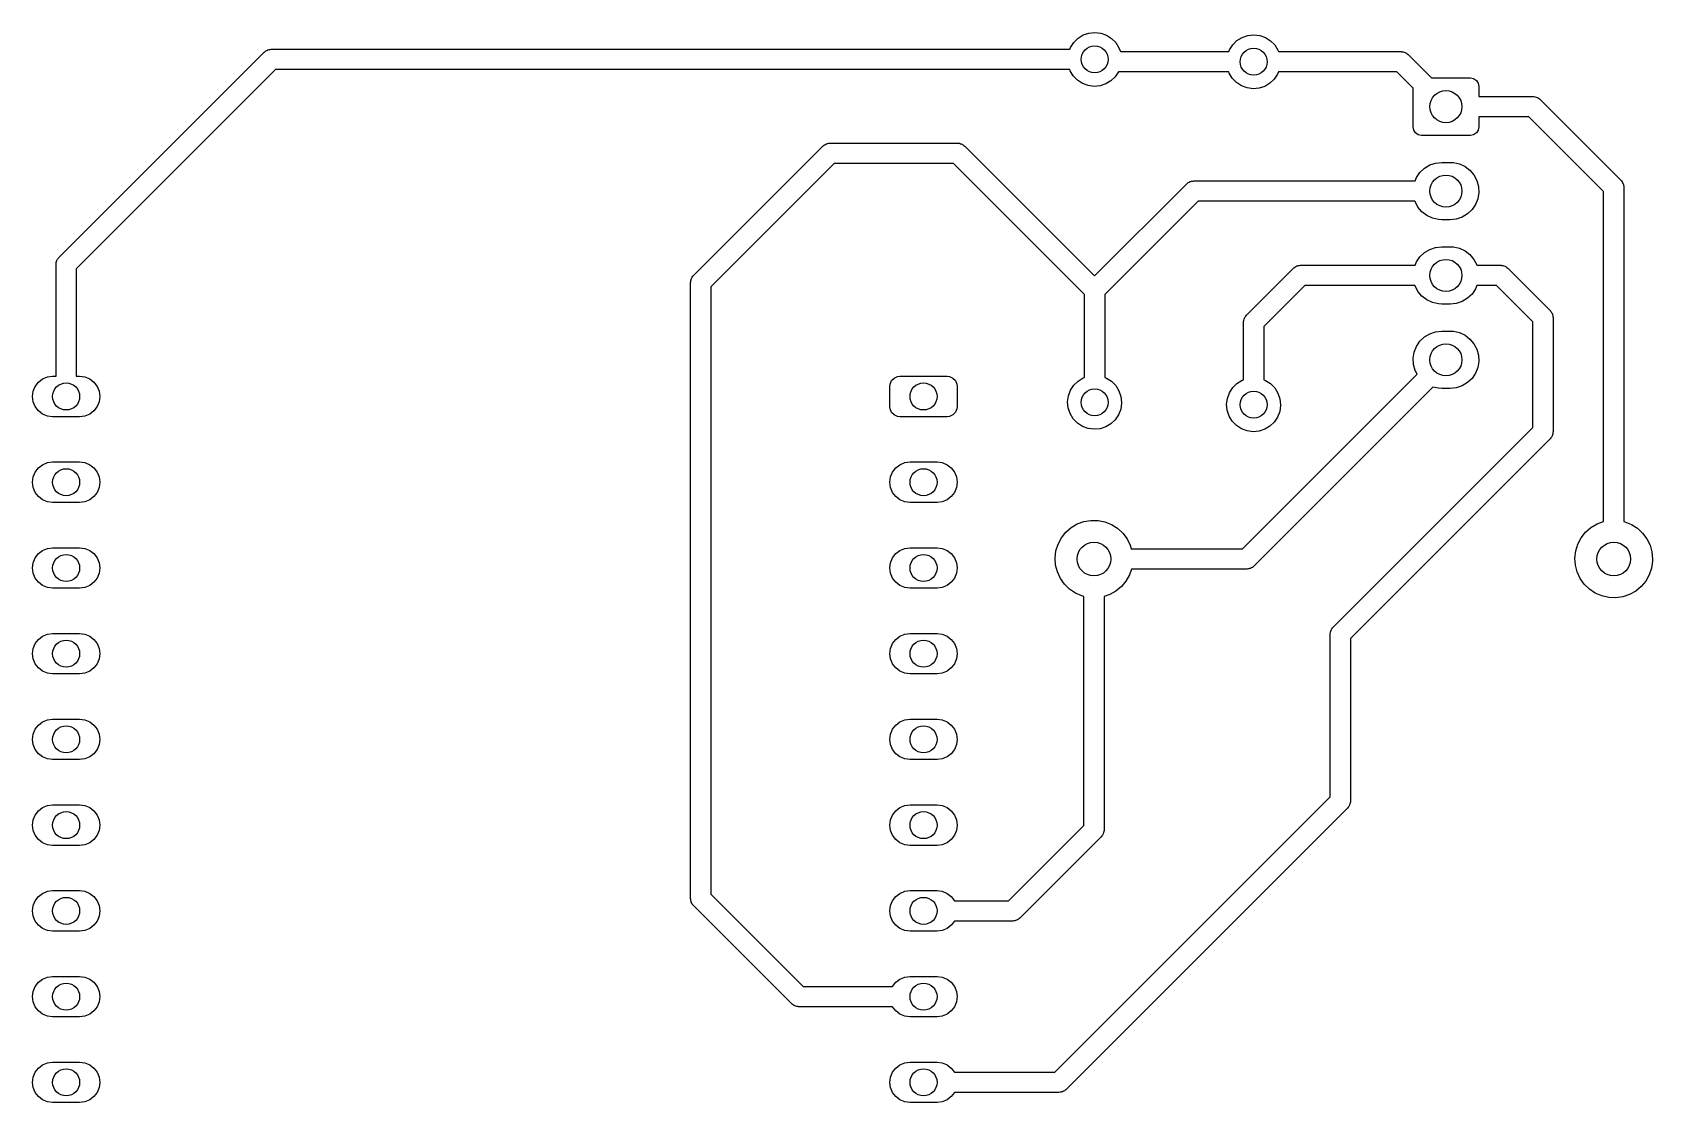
# Model space of a CAD drawing. Extents: x 35.1 to 83.2, y -85.7 to -27.9.
# Drawn here: x 35.15 to 83.15, y -59.58 to -27.87 of the extents above; entities that cross this region are included whole.
import ezdxf

# ---------------------------------------------------------------- set-up
doc = ezdxf.new("R2010")
doc.units = 0
doc.layers.add('BLACK', color=7, linetype='CONTINUOUS')

msp = doc.modelspace()

# ---------------------------------------------------------------- linework, layer by layer
at = {"layer": 'BLACK', "linetype": 'CONTINUOUS'}
for p, q in [((65.8832, -28.37), (65.9034, -28.3143)), ((65.9034, -28.3143), (66, -28.1644)), ((66, -28.1644), (66.1275, -28.0396)), ((66.1275, -28.0396), (66.2794, -27.9461)), ((66.2794, -27.9461), (66.4482, -27.8887)), ((66.4482, -27.8887), (66.6256, -27.87)), ((66.6256, -27.87), (66.8027, -27.8911)), ((66.8027, -27.8911), (66.9707, -27.951)), ((66.9707, -27.951), (67.1213, -28.0465)), ((67.1213, -28.0465), (67.247, -28.1731)), ((67.247, -28.1731), (67.3415, -28.3243)), ((70.6134, -28.3843), (70.71, -28.2344)), ((70.71, -28.2344), (70.8375, -28.1096)), ((70.8375, -28.1096), (70.9894, -28.0161)), ((70.9894, -28.0161), (71.1582, -27.9587)), ((71.1582, -27.9587), (71.3356, -27.94)), ((71.3356, -27.94), (71.5127, -27.9611)), ((71.5127, -27.9611), (71.6807, -28.021)), ((71.6807, -28.021), (71.8313, -28.1165)), ((71.8313, -28.1165), (71.957, -28.2431)), ((71.957, -28.2431), (72.0515, -28.3943)), ((35.9379, -34.536), (42.016, -28.4579)), ((42.016, -28.4579), (42.0238, -28.4515)), ((42.0238, -28.4515), (42.0266, -28.4478)), ((42.0266, -28.4478), (42.0334, -28.4436)), ((42.0334, -28.4436), (42.0612, -28.4207)), ((42.0612, -28.4207), (42.0918, -28.4076)), ((42.0918, -28.4076), (42.1201, -28.3901)), ((42.1201, -28.3901), (42.1419, -28.3861)), ((42.1419, -28.3861), (42.1622, -28.3773)), ((42.1622, -28.3773), (42.1954, -28.3761)), ((42.1954, -28.3761), (42.2281, -28.37)), ((42.2281, -28.37), (65.8832, -28.37)), ((67.3415, -28.3243), (67.3817, -28.44)), ((67.3817, -28.44), (70.5932, -28.44)), ((70.5932, -28.44), (70.6134, -28.3843)), ((72.0515, -28.3943), (72.0674, -28.44)), ((72.0674, -28.44), (75.6975, -28.44)), ((75.6975, -28.44), (75.7076, -28.441)), ((75.7076, -28.441), (75.7122, -28.4404)), ((75.7122, -28.4404), (75.7199, -28.4422)), ((75.7199, -28.4422), (75.7558, -28.4457)), ((75.7558, -28.4457), (75.7867, -28.458)), ((75.7867, -28.458), (75.819, -28.4657)), ((75.819, -28.4657), (75.8373, -28.4782)), ((75.8373, -28.4782), (75.8578, -28.4864)), ((75.8578, -28.4864), (75.8822, -28.509)), ((75.8822, -28.509), (75.9096, -28.5279)), ((75.9096, -28.5279), (76.6018, -29.22)), ((42.3524, -28.97), (36.45, -34.8724)), ((65.8819, -28.97), (42.3524, -28.97)), ((65.8938, -29.0056), (65.8819, -28.97)), ((65.9862, -29.1581), (65.8938, -29.0056)), ((66.1101, -29.2864), (65.9862, -29.1581)), ((67.2328, -29.1842), (67.1037, -29.3072)), ((67.3287, -29.04), (67.2328, -29.1842)), ((70.5919, -29.04), (67.3287, -29.04)), ((70.6038, -29.0756), (70.5919, -29.04)), ((70.6962, -29.2281), (70.6038, -29.0756)), ((70.8201, -29.3564), (70.6962, -29.2281)), ((71.9428, -29.2542), (71.8137, -29.3772)), ((72.0415, -29.1057), (71.9428, -29.2542)), ((72.0665, -29.04), (72.0415, -29.1057)), ((75.5732, -29.04), (72.0665, -29.04)), ((76.0525, -29.5193), (75.5732, -29.04)), ((76.6018, -29.22), (77.7525, -29.22)), ((77.7525, -29.22), (77.8482, -29.239)), ((77.8482, -29.239), (77.9293, -29.2932)), ((66.2593, -29.3841), (66.1101, -29.2864)), ((66.4265, -29.4462), (66.2593, -29.3841)), ((66.6032, -29.4698), (66.4265, -29.4462)), ((66.7809, -29.4537), (66.6032, -29.4698)), ((66.9505, -29.3985), (66.7809, -29.4537)), ((67.1037, -29.3072), (66.9505, -29.3985)), ((70.9693, -29.4541), (70.8201, -29.3564)), ((71.1365, -29.5162), (70.9693, -29.4541)), ((71.3132, -29.5398), (71.1365, -29.5162)), ((71.4909, -29.5237), (71.3132, -29.5398)), ((71.6605, -29.4685), (71.4909, -29.5237)), ((71.8137, -29.3772), (71.6605, -29.4685)), ((76.0525, -30.67), (76.0525, -29.5193)), ((77.9293, -29.2932), (77.9835, -29.3743)), ((77.9835, -29.3743), (78.0025, -29.47)), ((78.0025, -29.47), (78.0025, -29.77)), ((78.0025, -29.77), (79.61, -29.77)), ((79.61, -29.77), (79.6201, -29.771)), ((79.6201, -29.771), (79.6247, -29.7704)), ((79.6247, -29.7704), (79.6324, -29.7722)), ((79.6324, -29.7722), (79.6683, -29.7757)), ((79.6683, -29.7757), (79.6992, -29.788)), ((79.6992, -29.788), (79.7315, -29.7957)), ((79.7315, -29.7957), (79.7498, -29.8082)), ((79.7498, -29.8082), (79.7703, -29.8164)), ((79.7703, -29.8164), (79.7947, -29.839)), ((79.7947, -29.839), (79.8221, -29.8579)), ((79.8221, -29.8579), (82.2121, -32.2479)), ((76.0715, -30.7657), (76.0525, -30.67)), ((78.0025, -30.67), (77.9835, -30.7657)), ((79.4857, -30.37), (78.0025, -30.37)), ((78.0025, -30.37), (78.0025, -30.67)), ((81.7, -32.5843), (79.4857, -30.37)), ((58.6131, -31.2007), (58.6437, -31.1876)), ((58.6437, -31.1876), (58.672, -31.1701)), ((58.672, -31.1701), (58.6937, -31.1661)), ((58.6937, -31.1661), (58.714, -31.1573)), ((58.714, -31.1573), (58.7473, -31.1561)), ((58.7473, -31.1561), (58.78, -31.15)), ((58.78, -31.15), (62.56, -31.15)), ((62.56, -31.15), (62.5701, -31.151)), ((62.5701, -31.151), (62.5747, -31.1504)), ((62.5747, -31.1504), (62.5824, -31.1522)), ((62.5824, -31.1522), (62.6183, -31.1557)), ((62.6183, -31.1557), (62.6492, -31.168)), ((62.6492, -31.168), (62.6815, -31.1757)), ((62.6815, -31.1757), (62.6998, -31.1882)), ((62.6998, -31.1882), (62.7203, -31.1964)), ((62.7203, -31.1964), (62.7447, -31.219)), ((76.1257, -30.8468), (76.0715, -30.7657)), ((76.2068, -30.901), (76.1257, -30.8468)), ((76.3025, -30.92), (76.2068, -30.901)), ((77.7525, -30.92), (76.3025, -30.92)), ((77.8482, -30.901), (77.7525, -30.92)), ((77.9293, -30.8468), (77.8482, -30.901)), ((77.9835, -30.7657), (77.9293, -30.8468)), ((54.7379, -35.0679), (58.5679, -31.2379)), ((58.5679, -31.2379), (58.5757, -31.2315)), ((58.5757, -31.2315), (58.5785, -31.2278)), ((58.5785, -31.2278), (58.5853, -31.2236)), ((58.5853, -31.2236), (58.6131, -31.2007)), ((62.7447, -31.219), (62.7721, -31.2379)), ((62.7721, -31.2379), (66.62, -35.0857)), ((58.9043, -31.75), (55.25, -35.4043)), ((62.4357, -31.75), (58.9043, -31.75)), ((66.32, -35.6343), (62.4357, -31.75)), ((76.152, -32.1709), (76.2552, -32.0191)), ((76.2552, -32.0191), (76.3886, -31.8929)), ((76.3886, -31.8929), (76.546, -31.7984)), ((76.546, -31.7984), (76.72, -31.7398)), ((76.72, -31.7398), (76.9025, -31.72)), ((76.9025, -31.72), (77.1525, -31.72)), ((77.1525, -31.72), (77.2472, -31.7253)), ((77.2472, -31.7253), (77.4264, -31.7653)), ((77.4264, -31.7653), (77.5928, -31.8429)), ((77.5928, -31.8429), (77.7387, -31.9545)), ((77.7387, -31.9545), (77.8572, -32.0947)), ((77.8572, -32.0947), (77.9428, -32.2571)), ((66.62, -35.0857), (69.3479, -32.3579)), ((69.3479, -32.3579), (69.3557, -32.3515)), ((69.3557, -32.3515), (69.3585, -32.3478)), ((69.3585, -32.3478), (69.3653, -32.3436)), ((69.3653, -32.3436), (69.3931, -32.3207)), ((69.3931, -32.3207), (69.4237, -32.3076)), ((69.4237, -32.3076), (69.452, -32.2901)), ((69.452, -32.2901), (69.4737, -32.2861)), ((69.4737, -32.2861), (69.494, -32.2773)), ((69.494, -32.2773), (69.5273, -32.2761)), ((69.5273, -32.2761), (69.56, -32.27)), ((69.56, -32.27), (76.1124, -32.27)), ((76.1124, -32.27), (76.152, -32.1709)), ((77.9428, -32.2571), (77.9916, -32.4341)), ((78.0012, -32.6174), (77.9712, -32.7986)), ((77.9916, -32.4341), (78.0012, -32.6174)), ((81.7, -42.3626), (81.7, -32.5843)), ((82.2121, -32.2479), (82.2185, -32.2557)), ((82.2185, -32.2557), (82.2222, -32.2585)), ((82.2222, -32.2585), (82.2264, -32.2653)), ((82.2264, -32.2653), (82.2493, -32.2931)), ((82.2493, -32.2931), (82.2624, -32.3237)), ((82.2624, -32.3237), (82.2799, -32.352)), ((82.2799, -32.352), (82.2839, -32.3737)), ((82.2839, -32.3737), (82.2927, -32.394)), ((82.2927, -32.394), (82.2939, -32.4273)), ((82.2939, -32.4273), (82.3, -32.46)), ((82.3, -32.46), (82.3, -42.3646)), ((69.6843, -32.87), (66.92, -35.6343)), ((76.1086, -32.87), (69.6843, -32.87)), ((76.1122, -32.8829), (76.1086, -32.87)), ((76.1978, -33.0453), (76.1122, -32.8829)), ((76.3163, -33.1855), (76.1978, -33.0453)), ((77.903, -32.9691), (77.7998, -33.1209)), ((77.9712, -32.7986), (77.903, -32.9691)), ((76.4622, -33.2971), (76.3163, -33.1855)), ((76.6286, -33.3747), (76.4622, -33.2971)), ((76.8078, -33.4147), (76.6286, -33.3747)), ((76.9025, -33.42), (76.8078, -33.4147)), ((77.1525, -33.42), (76.9025, -33.42)), ((77.335, -33.4002), (77.1525, -33.42)), ((77.509, -33.3416), (77.335, -33.4002)), ((77.6664, -33.2471), (77.509, -33.3416)), ((77.7998, -33.1209), (77.6664, -33.2471)), ((35.919, -34.5634), (35.9379, -34.536)), ((76.152, -34.6709), (76.2552, -34.5191)), ((76.2552, -34.5191), (76.3886, -34.3929)), ((76.3886, -34.3929), (76.546, -34.2984)), ((76.546, -34.2984), (76.72, -34.2398)), ((76.72, -34.2398), (76.9025, -34.22)), ((76.9025, -34.22), (77.1525, -34.22)), ((77.1525, -34.22), (77.2472, -34.2253)), ((77.2472, -34.2253), (77.4264, -34.2653)), ((77.4264, -34.2653), (77.5928, -34.3429)), ((77.5928, -34.3429), (77.7387, -34.4545)), ((77.7387, -34.4545), (77.8572, -34.5947)), ((35.85, -34.7481), (35.851, -34.7381)), ((35.85, -38.0566), (35.85, -34.7481)), ((35.8504, -34.7335), (35.8522, -34.7257)), ((35.851, -34.7381), (35.8504, -34.7335)), ((35.8522, -34.7257), (35.8557, -34.6898)), ((35.8557, -34.6898), (35.868, -34.6589)), ((35.868, -34.6589), (35.8757, -34.6266)), ((35.8757, -34.6266), (35.8882, -34.6084)), ((35.8882, -34.6084), (35.8964, -34.5878)), ((35.8964, -34.5878), (35.919, -34.5634)), ((36.45, -34.8724), (36.45, -38.0566)), ((71.1179, -36.2479), (72.5079, -34.8579)), ((72.5079, -34.8579), (72.5157, -34.8515)), ((72.5157, -34.8515), (72.5185, -34.8478)), ((72.5185, -34.8478), (72.5253, -34.8436)), ((72.5253, -34.8436), (72.5531, -34.8207)), ((72.5531, -34.8207), (72.5837, -34.8076)), ((72.5837, -34.8076), (72.612, -34.7901)), ((72.612, -34.7901), (72.6337, -34.7861)), ((72.6337, -34.7861), (72.654, -34.7773)), ((72.654, -34.7773), (72.6873, -34.7761)), ((72.6873, -34.7761), (72.72, -34.77)), ((72.72, -34.77), (76.1124, -34.77)), ((76.1124, -34.77), (76.152, -34.6709)), ((77.8572, -34.5947), (77.9428, -34.7571)), ((77.9428, -34.7571), (77.9464, -34.77)), ((77.9464, -34.77), (78.65, -34.77)), ((78.65, -34.77), (78.6601, -34.771)), ((78.6601, -34.771), (78.6647, -34.7704)), ((78.6647, -34.7704), (78.6724, -34.7722)), ((78.6724, -34.7722), (78.7083, -34.7757)), ((78.7083, -34.7757), (78.7392, -34.788)), ((78.7392, -34.788), (78.7715, -34.7957)), ((78.7715, -34.7957), (78.7898, -34.8082)), ((78.7898, -34.8082), (78.8103, -34.8164)), ((78.8103, -34.8164), (78.8347, -34.839)), ((78.8347, -34.839), (78.8621, -34.8579)), ((78.8621, -34.8579), (80.1121, -36.1079)), ((54.65, -35.28), (54.651, -35.2699)), ((54.65, -53.53), (54.65, -35.28)), ((54.6504, -35.2653), (54.6522, -35.2576)), ((54.651, -35.2699), (54.6504, -35.2653)), ((54.6522, -35.2576), (54.6557, -35.2217)), ((54.6557, -35.2217), (54.668, -35.1908)), ((54.668, -35.1908), (54.6757, -35.1585)), ((54.6757, -35.1585), (54.6882, -35.1402)), ((54.6882, -35.1402), (54.6964, -35.1197)), ((54.6964, -35.1197), (54.719, -35.0953)), ((54.719, -35.0953), (54.7379, -35.0679)), ((55.25, -35.4043), (55.25, -53.4057)), ((72.8443, -35.37), (71.63, -36.5843)), ((76.1086, -35.37), (72.8443, -35.37)), ((76.1122, -35.3829), (76.1086, -35.37)), ((76.1978, -35.5453), (76.1122, -35.3829)), ((77.903, -35.4691), (77.7998, -35.6209)), ((77.9426, -35.37), (77.903, -35.4691)), ((78.5257, -35.37), (77.9426, -35.37)), ((79.6, -36.4443), (78.5257, -35.37)), ((66.32, -38.0923), (66.32, -35.6343)), ((66.92, -35.6343), (66.92, -38.0929)), ((76.3163, -35.6855), (76.1978, -35.5453)), ((76.4622, -35.7971), (76.3163, -35.6855)), ((76.6286, -35.8747), (76.4622, -35.7971)), ((76.8078, -35.9147), (76.6286, -35.8747)), ((76.9025, -35.92), (76.8078, -35.9147)), ((77.1525, -35.92), (76.9025, -35.92)), ((77.335, -35.9002), (77.1525, -35.92)), ((77.509, -35.8416), (77.335, -35.9002)), ((77.6664, -35.7471), (77.509, -35.8416)), ((77.7998, -35.6209), (77.6664, -35.7471)), ((71.03, -36.46), (71.031, -36.4499)), ((71.03, -38.1623), (71.03, -36.46)), ((71.0304, -36.4453), (71.0322, -36.4376)), ((71.031, -36.4499), (71.0304, -36.4453)), ((71.0322, -36.4376), (71.0357, -36.4017)), ((71.0357, -36.4017), (71.048, -36.3708)), ((71.048, -36.3708), (71.0557, -36.3385)), ((71.0557, -36.3385), (71.0682, -36.3202)), ((71.0682, -36.3202), (71.0764, -36.2997)), ((71.0764, -36.2997), (71.099, -36.2753)), ((71.099, -36.2753), (71.1179, -36.2479)), ((79.6, -39.5757), (79.6, -36.4443)), ((80.1121, -36.1079), (80.1185, -36.1157)), ((80.1185, -36.1157), (80.1222, -36.1185)), ((80.1222, -36.1185), (80.1264, -36.1253)), ((80.1264, -36.1253), (80.1493, -36.1531)), ((80.1493, -36.1531), (80.1624, -36.1837)), ((80.1624, -36.1837), (80.1799, -36.212)), ((80.1799, -36.212), (80.1839, -36.2337)), ((80.1839, -36.2337), (80.1927, -36.254)), ((80.1927, -36.254), (80.1939, -36.2873)), ((80.1939, -36.2873), (80.2, -36.32)), ((80.2, -36.32), (80.2, -39.7)), ((71.63, -36.5843), (71.63, -38.1629)), ((76.2552, -37.0191), (76.3886, -36.8929)), ((76.3886, -36.8929), (76.546, -36.7984)), ((76.546, -36.7984), (76.72, -36.7398)), ((76.72, -36.7398), (76.9025, -36.72)), ((76.9025, -36.72), (77.1525, -36.72)), ((77.1525, -36.72), (77.2472, -36.7253)), ((77.2472, -36.7253), (77.4264, -36.7653)), ((77.4264, -36.7653), (77.5928, -36.8429)), ((77.5928, -36.8429), (77.7387, -36.9545)), ((77.7387, -36.9545), (77.8572, -37.0947)), ((76.0538, -37.5226), (76.0838, -37.3414)), ((76.0838, -37.3414), (76.152, -37.1709)), ((76.152, -37.1709), (76.2552, -37.0191)), ((77.8572, -37.0947), (77.9428, -37.2571)), ((77.9428, -37.2571), (77.9916, -37.4341)), ((77.9916, -37.4341), (78.0012, -37.6174)), ((76.0634, -37.7059), (76.0538, -37.5226)), ((76.1122, -37.8829), (76.0634, -37.7059)), ((76.1737, -37.9995), (76.1122, -37.8829)), ((77.9712, -37.7986), (77.903, -37.9691)), ((78.0012, -37.6174), (77.9712, -37.7986)), ((35.1704, -38.5013), (35.2304, -38.3566)), ((35.2304, -38.3566), (35.3257, -38.2323)), ((35.3257, -38.2323), (35.45, -38.1369)), ((35.45, -38.1369), (35.5947, -38.077)), ((35.5947, -38.077), (35.75, -38.0566)), ((35.75, -38.0566), (35.85, -38.0566)), ((36.45, -38.0566), (36.55, -38.0566)), ((36.55, -38.0566), (36.7053, -38.077)), ((36.7053, -38.077), (36.85, -38.1369)), ((36.85, -38.1369), (36.9743, -38.2323)), ((36.9743, -38.2323), (37.0696, -38.3566)), ((37.0696, -38.3566), (37.1296, -38.5013)), ((60.55, -38.3566), (60.558, -38.2875)), ((60.55, -38.9566), (60.55, -38.3566)), ((60.558, -38.2875), (60.6025, -38.1871)), ((60.6025, -38.1871), (60.6801, -38.1093)), ((60.6801, -38.1093), (60.7805, -38.0647)), ((60.7805, -38.0647), (60.85, -38.0566)), ((60.85, -38.0566), (62.25, -38.0566)), ((62.25, -38.0566), (62.319, -38.0646)), ((62.319, -38.0646), (62.4195, -38.109)), ((62.4195, -38.109), (62.4972, -38.1866)), ((62.4972, -38.1866), (62.5418, -38.287)), ((62.5418, -38.287), (62.55, -38.3566)), ((62.55, -38.3566), (62.55, -38.9566)), ((65.9034, -38.4743), (66, -38.3244)), ((66, -38.3244), (66.1275, -38.1996)), ((66.1275, -38.1996), (66.2794, -38.1061)), ((66.2794, -38.1061), (66.32, -38.0923)), ((66.92, -38.0929), (66.9707, -38.111)), ((66.9707, -38.111), (67.1213, -38.2065)), ((67.1213, -38.2065), (67.247, -38.3331)), ((67.247, -38.3331), (67.3415, -38.4843)), ((70.6134, -38.5443), (70.71, -38.3944)), ((70.71, -38.3944), (70.8375, -38.2696)), ((70.8375, -38.2696), (70.9894, -38.1761)), ((70.9894, -38.1761), (71.03, -38.1623)), ((71.0007, -43.1725), (76.1737, -37.9995)), ((76.6437, -38.378), (71.3371, -43.6846)), ((71.63, -38.1629), (71.6807, -38.181)), ((71.6807, -38.181), (71.8313, -38.2765)), ((71.8313, -38.2765), (71.957, -38.4031)), ((76.8078, -38.4147), (76.6437, -38.378)), ((77.509, -38.3416), (77.335, -38.4002)), ((77.6664, -38.2471), (77.509, -38.3416)), ((77.7998, -38.1209), (77.6664, -38.2471)), ((77.903, -37.9691), (77.7998, -38.1209)), ((35.15, -38.6566), (35.1704, -38.5013)), ((35.1704, -38.8119), (35.15, -38.6566)), ((35.2304, -38.9566), (35.1704, -38.8119)), ((37.1296, -38.8119), (37.0696, -38.9566)), ((37.1296, -38.5013), (37.15, -38.6566)), ((37.15, -38.6566), (37.1296, -38.8119)), ((65.8201, -38.8188), (65.8424, -38.6419)), ((65.8375, -38.9963), (65.8201, -38.8188)), ((65.8424, -38.6419), (65.9034, -38.4743)), ((67.3415, -38.4843), (67.4001, -38.6528)), ((67.4197, -38.8523), (67.3949, -39.029)), ((67.4001, -38.6528), (67.42, -38.83)), ((67.42, -38.83), (67.4197, -38.8523)), ((70.5301, -38.8888), (70.5524, -38.7119)), ((70.5524, -38.7119), (70.6134, -38.5443)), ((71.957, -38.4031), (72.0515, -38.5543)), ((72.0515, -38.5543), (72.1101, -38.7228)), ((72.1101, -38.7228), (72.13, -38.9)), ((76.9025, -38.42), (76.8078, -38.4147)), ((77.1525, -38.42), (76.9025, -38.42)), ((77.335, -38.4002), (77.1525, -38.42)), ((35.3257, -39.0808), (35.2304, -38.9566)), ((35.45, -39.1762), (35.3257, -39.0808)), ((35.5947, -39.2361), (35.45, -39.1762)), ((35.75, -39.2566), (35.5947, -39.2361)), ((36.55, -39.2566), (35.75, -39.2566)), ((36.7053, -39.2361), (36.55, -39.2566)), ((36.85, -39.1762), (36.7053, -39.2361)), ((36.9743, -39.0808), (36.85, -39.1762)), ((37.0696, -38.9566), (36.9743, -39.0808)), ((60.5582, -39.0261), (60.55, -38.9566)), ((60.6028, -39.1265), (60.5582, -39.0261)), ((60.6805, -39.2041), (60.6028, -39.1265)), ((60.781, -39.2485), (60.6805, -39.2041)), ((60.85, -39.2566), (60.781, -39.2485)), ((62.25, -39.2566), (60.85, -39.2566)), ((62.3195, -39.2484), (62.25, -39.2566)), ((62.4199, -39.2038), (62.3195, -39.2484)), ((62.4975, -39.126), (62.4199, -39.2038)), ((62.542, -39.0256), (62.4975, -39.126)), ((62.55, -38.9566), (62.542, -39.0256)), ((65.8938, -39.1656), (65.8375, -38.9963)), ((65.9862, -39.3181), (65.8938, -39.1656)), ((66.1101, -39.4464), (65.9862, -39.3181)), ((67.2328, -39.3442), (67.1037, -39.4672)), ((67.3315, -39.1957), (67.2328, -39.3442)), ((67.3949, -39.029), (67.3315, -39.1957)), ((70.5475, -39.0663), (70.5301, -38.8888)), ((70.6038, -39.2356), (70.5475, -39.0663)), ((70.6962, -39.3881), (70.6038, -39.2356)), ((72.0415, -39.2657), (71.9428, -39.4142)), ((72.1049, -39.099), (72.0415, -39.2657)), ((72.1297, -38.9223), (72.1049, -39.099)), ((72.13, -38.9), (72.1297, -38.9223)), ((66.2593, -39.5441), (66.1101, -39.4464)), ((66.4265, -39.6062), (66.2593, -39.5441)), ((66.6032, -39.6298), (66.4265, -39.6062)), ((66.7809, -39.6137), (66.6032, -39.6298)), ((66.9505, -39.5585), (66.7809, -39.6137)), ((67.1037, -39.4672), (66.9505, -39.5585)), ((70.8201, -39.5164), (70.6962, -39.3881)), ((70.9693, -39.6141), (70.8201, -39.5164)), ((71.1365, -39.6762), (70.9693, -39.6141)), ((71.3132, -39.6998), (71.1365, -39.6762)), ((71.4909, -39.6837), (71.3132, -39.6998)), ((71.6605, -39.6285), (71.4909, -39.6837)), ((71.8137, -39.5372), (71.6605, -39.6285)), ((71.9428, -39.4142), (71.8137, -39.5372)), ((73.6879, -45.4879), (79.6, -39.5757)), ((80.1618, -39.8398), (80.1536, -39.8603)), ((80.1743, -39.8215), (80.1618, -39.8398)), ((80.182, -39.7892), (80.1743, -39.8215)), ((80.1943, -39.7583), (80.182, -39.7892)), ((80.1978, -39.7224), (80.1943, -39.7583)), ((80.1996, -39.7147), (80.1978, -39.7224)), ((80.2, -39.7), (80.199, -39.7101)), ((80.199, -39.7101), (80.1996, -39.7147)), ((80.1121, -39.9121), (74.2, -45.8243)), ((80.131, -39.8847), (80.1121, -39.9121)), ((80.1536, -39.8603), (80.131, -39.8847)), ((35.2304, -40.8966), (35.3257, -40.7723)), ((35.3257, -40.7723), (35.45, -40.6769)), ((35.45, -40.6769), (35.5947, -40.617)), ((35.5947, -40.617), (35.75, -40.5966)), ((35.75, -40.5966), (36.55, -40.5966)), ((36.55, -40.5966), (36.7053, -40.617)), ((36.7053, -40.617), (36.85, -40.6769)), ((36.85, -40.6769), (36.9743, -40.7723)), ((36.9743, -40.7723), (37.0696, -40.8966)), ((60.6304, -40.8966), (60.7257, -40.7723)), ((60.7257, -40.7723), (60.85, -40.6769)), ((60.85, -40.6769), (60.9947, -40.617)), ((60.9947, -40.617), (61.15, -40.5966)), ((61.15, -40.5966), (61.95, -40.5966)), ((61.95, -40.5966), (62.1053, -40.617)), ((62.1053, -40.617), (62.25, -40.6769)), ((62.25, -40.6769), (62.3743, -40.7723)), ((62.3743, -40.7723), (62.4696, -40.8966)), ((35.15, -41.1966), (35.1704, -41.0413)), ((35.1704, -41.3519), (35.15, -41.1966)), ((35.1704, -41.0413), (35.2304, -40.8966)), ((37.0696, -40.8966), (37.1296, -41.0413)), ((37.1296, -41.0413), (37.15, -41.1966)), ((37.15, -41.1966), (37.1296, -41.3519)), ((60.55, -41.1966), (60.5704, -41.0413)), ((60.5704, -41.3519), (60.55, -41.1966)), ((60.5704, -41.0413), (60.6304, -40.8966)), ((62.4696, -40.8966), (62.5296, -41.0413)), ((62.5296, -41.0413), (62.55, -41.1966)), ((62.55, -41.1966), (62.5296, -41.3519)), ((35.2304, -41.4966), (35.1704, -41.3519)), ((35.3257, -41.6208), (35.2304, -41.4966)), ((35.45, -41.7162), (35.3257, -41.6208)), ((35.5947, -41.7761), (35.45, -41.7162)), ((36.85, -41.7162), (36.7053, -41.7761)), ((36.9743, -41.6208), (36.85, -41.7162)), ((37.0696, -41.4966), (36.9743, -41.6208)), ((37.1296, -41.3519), (37.0696, -41.4966)), ((60.6304, -41.4966), (60.5704, -41.3519)), ((60.7257, -41.6208), (60.6304, -41.4966)), ((60.85, -41.7162), (60.7257, -41.6208)), ((60.9947, -41.7761), (60.85, -41.7162)), ((62.25, -41.7162), (62.1053, -41.7761)), ((62.3743, -41.6208), (62.25, -41.7162)), ((62.4696, -41.4966), (62.3743, -41.6208)), ((62.5296, -41.3519), (62.4696, -41.4966)), ((35.75, -41.7966), (35.5947, -41.7761)), ((36.55, -41.7966), (35.75, -41.7966)), ((36.7053, -41.7761), (36.55, -41.7966)), ((61.15, -41.7966), (60.9947, -41.7761)), ((61.95, -41.7966), (61.15, -41.7966)), ((62.1053, -41.7761), (61.95, -41.7966)), ((65.6355, -42.8462), (65.7658, -42.6809)), ((65.7658, -42.6809), (65.924, -42.5421)), ((65.924, -42.5421), (66.1049, -42.4345)), ((66.1049, -42.4345), (66.3024, -42.3617)), ((66.3024, -42.3617), (66.5098, -42.326)), ((66.5098, -42.326), (66.7202, -42.3288)), ((66.7202, -42.3288), (66.9266, -42.3699)), ((66.9266, -42.3699), (67.1221, -42.4478)), ((67.1221, -42.4478), (67.3001, -42.5601)), ((67.3001, -42.5601), (67.4546, -42.703)), ((67.4546, -42.703), (67.5805, -42.8716)), ((81.0355, -42.8462), (81.1658, -42.6809)), ((81.1658, -42.6809), (81.324, -42.5421)), ((81.324, -42.5421), (81.5049, -42.4345)), ((81.5049, -42.4345), (81.7, -42.3626)), ((82.3, -42.3646), (82.3266, -42.3699)), ((82.3266, -42.3699), (82.5221, -42.4478)), ((82.5221, -42.4478), (82.7001, -42.5601)), ((82.7001, -42.5601), (82.8546, -42.703)), ((82.8546, -42.703), (82.9805, -42.8716)), ((35.45, -43.2169), (35.5947, -43.157)), ((35.5947, -43.157), (35.75, -43.1366)), ((35.75, -43.1366), (36.55, -43.1366)), ((36.55, -43.1366), (36.7053, -43.157)), ((36.7053, -43.157), (36.85, -43.2169)), ((60.85, -43.2169), (60.9947, -43.157)), ((60.9947, -43.157), (61.15, -43.1366)), ((61.15, -43.1366), (61.95, -43.1366)), ((61.95, -43.1366), (62.1053, -43.157)), ((62.1053, -43.157), (62.25, -43.2169)), ((65.4751, -43.2334), (65.5375, -43.0324)), ((65.5375, -43.0324), (65.6355, -42.8462)), ((67.5805, -42.8716), (67.6736, -43.0604)), ((67.6736, -43.0604), (67.7052, -43.1725)), ((67.7052, -43.1725), (71.0007, -43.1725)), ((80.8751, -43.2334), (80.9375, -43.0324)), ((80.9375, -43.0324), (81.0355, -42.8462)), ((82.9805, -42.8716), (83.0736, -43.0604)), ((83.0736, -43.0604), (83.1307, -43.2629)), ((35.15, -43.7366), (35.1704, -43.5813)), ((35.1704, -43.5813), (35.2304, -43.4366)), ((35.2304, -43.4366), (35.3257, -43.3123)), ((35.3257, -43.3123), (35.45, -43.2169)), ((36.85, -43.2169), (36.9743, -43.3123)), ((36.9743, -43.3123), (37.0696, -43.4366)), ((37.0696, -43.4366), (37.1296, -43.5813)), ((37.1296, -43.5813), (37.15, -43.7366)), ((60.55, -43.7366), (60.5704, -43.5813)), ((60.5704, -43.5813), (60.6304, -43.4366)), ((60.6304, -43.4366), (60.7257, -43.3123)), ((60.7257, -43.3123), (60.85, -43.2169)), ((62.25, -43.2169), (62.3743, -43.3123)), ((62.3743, -43.3123), (62.4696, -43.4366)), ((62.4696, -43.4366), (62.5296, -43.5813)), ((62.5296, -43.5813), (62.55, -43.7366)), ((65.4504, -43.4424), (65.4751, -43.2334)), ((65.4642, -43.6524), (65.4504, -43.4424)), ((65.516, -43.8564), (65.4642, -43.6524)), ((80.8504, -43.4424), (80.8751, -43.2334)), ((80.8642, -43.6524), (80.8504, -43.4424)), ((80.916, -43.8564), (80.8642, -43.6524)), ((83.1484, -43.5327), (83.1182, -43.741)), ((83.1307, -43.2629), (83.15, -43.4725)), ((83.15, -43.4725), (83.1484, -43.5327)), ((35.1704, -43.8919), (35.15, -43.7366)), ((35.2304, -44.0366), (35.1704, -43.8919)), ((35.3257, -44.1608), (35.2304, -44.0366)), ((37.0696, -44.0366), (36.9743, -44.1608)), ((37.1296, -43.8919), (37.0696, -44.0366)), ((37.15, -43.7366), (37.1296, -43.8919)), ((60.5704, -43.8919), (60.55, -43.7366)), ((60.6304, -44.0366), (60.5704, -43.8919)), ((60.7257, -44.1608), (60.6304, -44.0366)), ((62.4696, -44.0366), (62.3743, -44.1608)), ((62.5296, -43.8919), (62.4696, -44.0366)), ((62.55, -43.7366), (62.5296, -43.8919)), ((65.6041, -44.0475), (65.516, -43.8564)), ((65.7255, -44.2194), (65.6041, -44.0475)), ((67.5477, -44.1239), (67.4132, -44.2857)), ((67.6506, -43.9402), (67.5477, -44.1239)), ((67.7075, -43.7725), (67.6506, -43.9402)), ((71.125, -43.7725), (67.7075, -43.7725)), ((71.1577, -43.7664), (71.125, -43.7725)), ((71.191, -43.7652), (71.1577, -43.7664)), ((71.2113, -43.7564), (71.191, -43.7652)), ((71.233, -43.7524), (71.2113, -43.7564)), ((71.2613, -43.7349), (71.233, -43.7524)), ((71.2919, -43.7218), (71.2613, -43.7349)), ((71.3197, -43.6989), (71.2919, -43.7218)), ((71.3265, -43.6947), (71.3197, -43.6989)), ((71.3293, -43.691), (71.3265, -43.6947)), ((71.3371, -43.6846), (71.3293, -43.691)), ((81.0041, -44.0475), (80.916, -43.8564)), ((81.1255, -44.2194), (81.0041, -44.0475)), ((82.9477, -44.1239), (82.8132, -44.2857)), ((83.0506, -43.9402), (82.9477, -44.1239)), ((83.1182, -43.741), (83.0506, -43.9402)), ((35.45, -44.2562), (35.3257, -44.1608)), ((35.5947, -44.3161), (35.45, -44.2562)), ((35.75, -44.3366), (35.5947, -44.3161)), ((36.55, -44.3366), (35.75, -44.3366)), ((36.7053, -44.3161), (36.55, -44.3366)), ((36.85, -44.2562), (36.7053, -44.3161)), ((36.9743, -44.1608), (36.85, -44.2562)), ((60.85, -44.2562), (60.7257, -44.1608)), ((60.9947, -44.3161), (60.85, -44.2562)), ((61.15, -44.3366), (60.9947, -44.3161)), ((61.95, -44.3366), (61.15, -44.3366)), ((62.1053, -44.3161), (61.95, -44.3366)), ((62.25, -44.2562), (62.1053, -44.3161)), ((62.3743, -44.1608), (62.25, -44.2562)), ((65.8763, -44.3662), (65.7255, -44.2194)), ((66.0513, -44.4831), (65.8763, -44.3662)), ((66.2446, -44.5662), (66.0513, -44.4831)), ((66.3, -44.5787), (66.2446, -44.5662)), ((66.3, -51.3657), (66.3, -44.5787)), ((67.0677, -44.5231), (66.9, -44.58)), ((66.9, -44.58), (66.9, -51.49)), ((67.2514, -44.4202), (67.0677, -44.5231)), ((67.4132, -44.2857), (67.2514, -44.4202)), ((81.2763, -44.3662), (81.1255, -44.2194)), ((81.4513, -44.4831), (81.2763, -44.3662)), ((81.6446, -44.5662), (81.4513, -44.4831)), ((81.8499, -44.6127), (81.6446, -44.5662)), ((82.0602, -44.6209), (81.8499, -44.6127)), ((82.2685, -44.5907), (82.0602, -44.6209)), ((82.4677, -44.5231), (82.2685, -44.5907)), ((82.6514, -44.4202), (82.4677, -44.5231)), ((82.8132, -44.2857), (82.6514, -44.4202)), ((73.618, -45.6108), (73.6257, -45.5785)), ((73.6257, -45.5785), (73.6382, -45.5602)), ((73.6382, -45.5602), (73.6464, -45.5397)), ((73.6464, -45.5397), (73.669, -45.5153)), ((73.669, -45.5153), (73.6879, -45.4879)), ((35.1704, -46.1213), (35.2304, -45.9766)), ((35.2304, -45.9766), (35.3257, -45.8523)), ((35.3257, -45.8523), (35.45, -45.7569)), ((35.45, -45.7569), (35.5947, -45.697)), ((35.5947, -45.697), (35.75, -45.6766)), ((35.75, -45.6766), (36.55, -45.6766)), ((36.55, -45.6766), (36.7053, -45.697)), ((36.7053, -45.697), (36.85, -45.7569)), ((36.85, -45.7569), (36.9743, -45.8523)), ((36.9743, -45.8523), (37.0696, -45.9766)), ((37.0696, -45.9766), (37.1296, -46.1213)), ((60.5704, -46.1213), (60.6304, -45.9766)), ((60.6304, -45.9766), (60.7257, -45.8523)), ((60.7257, -45.8523), (60.85, -45.7569)), ((60.85, -45.7569), (60.9947, -45.697)), ((60.9947, -45.697), (61.15, -45.6766)), ((61.15, -45.6766), (61.95, -45.6766)), ((61.95, -45.6766), (62.1053, -45.697)), ((62.1053, -45.697), (62.25, -45.7569)), ((62.25, -45.7569), (62.3743, -45.8523)), ((62.3743, -45.8523), (62.4696, -45.9766)), ((62.4696, -45.9766), (62.5296, -46.1213)), ((73.6, -45.7), (73.601, -45.6899)), ((73.6, -50.5157), (73.6, -45.7)), ((73.6004, -45.6853), (73.6022, -45.6776)), ((73.601, -45.6899), (73.6004, -45.6853)), ((73.6022, -45.6776), (73.6057, -45.6417)), ((73.6057, -45.6417), (73.618, -45.6108)), ((74.2, -45.8243), (74.2, -50.64)), ((35.15, -46.2766), (35.1704, -46.1213)), ((35.1704, -46.4319), (35.15, -46.2766)), ((35.2304, -46.5766), (35.1704, -46.4319)), ((37.1296, -46.4319), (37.0696, -46.5766)), ((37.1296, -46.1213), (37.15, -46.2766)), ((37.15, -46.2766), (37.1296, -46.4319)), ((60.55, -46.2766), (60.5704, -46.1213)), ((60.5704, -46.4319), (60.55, -46.2766)), ((60.6304, -46.5766), (60.5704, -46.4319)), ((62.5296, -46.4319), (62.4696, -46.5766)), ((62.5296, -46.1213), (62.55, -46.2766)), ((62.55, -46.2766), (62.5296, -46.4319)), ((35.3257, -46.7008), (35.2304, -46.5766)), ((35.45, -46.7962), (35.3257, -46.7008)), ((35.5947, -46.8561), (35.45, -46.7962)), ((35.75, -46.8766), (35.5947, -46.8561)), ((36.55, -46.8766), (35.75, -46.8766)), ((36.7053, -46.8561), (36.55, -46.8766)), ((36.85, -46.7962), (36.7053, -46.8561)), ((36.9743, -46.7008), (36.85, -46.7962)), ((37.0696, -46.5766), (36.9743, -46.7008)), ((60.7257, -46.7008), (60.6304, -46.5766)), ((60.85, -46.7962), (60.7257, -46.7008)), ((60.9947, -46.8561), (60.85, -46.7962)), ((61.15, -46.8766), (60.9947, -46.8561)), ((61.95, -46.8766), (61.15, -46.8766)), ((62.1053, -46.8561), (61.95, -46.8766)), ((62.25, -46.7962), (62.1053, -46.8561)), ((62.3743, -46.7008), (62.25, -46.7962)), ((62.4696, -46.5766), (62.3743, -46.7008)), ((35.2304, -48.5166), (35.3257, -48.3923)), ((35.3257, -48.3923), (35.45, -48.2969)), ((35.45, -48.2969), (35.5947, -48.237)), ((35.5947, -48.237), (35.75, -48.2166)), ((35.75, -48.2166), (36.55, -48.2166)), ((36.55, -48.2166), (36.7053, -48.237)), ((36.7053, -48.237), (36.85, -48.2969)), ((36.85, -48.2969), (36.9743, -48.3923)), ((36.9743, -48.3923), (37.0696, -48.5166)), ((60.6304, -48.5166), (60.7257, -48.3923)), ((60.7257, -48.3923), (60.85, -48.2969)), ((60.85, -48.2969), (60.9947, -48.237)), ((60.9947, -48.237), (61.15, -48.2166)), ((61.15, -48.2166), (61.95, -48.2166)), ((61.95, -48.2166), (62.1053, -48.237)), ((62.1053, -48.237), (62.25, -48.2969)), ((62.25, -48.2969), (62.3743, -48.3923)), ((62.3743, -48.3923), (62.4696, -48.5166)), ((35.15, -48.8166), (35.1704, -48.6613)), ((35.1704, -48.9719), (35.15, -48.8166)), ((35.1704, -48.6613), (35.2304, -48.5166)), ((37.0696, -48.5166), (37.1296, -48.6613)), ((37.1296, -48.6613), (37.15, -48.8166)), ((37.15, -48.8166), (37.1296, -48.9719)), ((60.55, -48.8166), (60.5704, -48.6613)), ((60.5704, -48.9719), (60.55, -48.8166)), ((60.5704, -48.6613), (60.6304, -48.5166)), ((62.4696, -48.5166), (62.5296, -48.6613)), ((62.5296, -48.6613), (62.55, -48.8166)), ((62.55, -48.8166), (62.5296, -48.9719)), ((35.2304, -49.1166), (35.1704, -48.9719)), ((35.3257, -49.2408), (35.2304, -49.1166)), ((35.45, -49.3362), (35.3257, -49.2408)), ((35.5947, -49.3961), (35.45, -49.3362)), ((35.75, -49.4166), (35.5947, -49.3961)), ((36.55, -49.4166), (35.75, -49.4166)), ((36.7053, -49.3961), (36.55, -49.4166)), ((36.85, -49.3362), (36.7053, -49.3961)), ((36.9743, -49.2408), (36.85, -49.3362)), ((37.0696, -49.1166), (36.9743, -49.2408)), ((37.1296, -48.9719), (37.0696, -49.1166)), ((60.6304, -49.1166), (60.5704, -48.9719)), ((60.7257, -49.2408), (60.6304, -49.1166)), ((60.85, -49.3362), (60.7257, -49.2408)), ((60.9947, -49.3961), (60.85, -49.3362)), ((61.15, -49.4166), (60.9947, -49.3961)), ((61.95, -49.4166), (61.15, -49.4166)), ((62.1053, -49.3961), (61.95, -49.4166)), ((62.25, -49.3362), (62.1053, -49.3961)), ((62.3743, -49.2408), (62.25, -49.3362)), ((62.4696, -49.1166), (62.3743, -49.2408)), ((62.5296, -48.9719), (62.4696, -49.1166)), ((35.3257, -50.9323), (35.45, -50.8369)), ((35.45, -50.8369), (35.5947, -50.777)), ((35.5947, -50.777), (35.75, -50.7566)), ((35.75, -50.7566), (36.55, -50.7566)), ((36.55, -50.7566), (36.7053, -50.777)), ((36.7053, -50.777), (36.85, -50.8369)), ((36.85, -50.8369), (36.9743, -50.9323)), ((60.7257, -50.9323), (60.85, -50.8369)), ((60.85, -50.8369), (60.9947, -50.777)), ((60.9947, -50.777), (61.15, -50.7566)), ((61.15, -50.7566), (61.95, -50.7566)), ((61.95, -50.7566), (62.1053, -50.777)), ((62.1053, -50.777), (62.25, -50.8369)), ((62.25, -50.8369), (62.3743, -50.9323)), ((65.4392, -58.6766), (73.6, -50.5157)), ((74.1121, -50.8521), (65.7756, -59.1887)), ((74.131, -50.8247), (74.1121, -50.8521)), ((74.1536, -50.8003), (74.131, -50.8247)), ((74.1618, -50.7798), (74.1536, -50.8003)), ((74.1743, -50.7615), (74.1618, -50.7798)), ((74.182, -50.7292), (74.1743, -50.7615)), ((74.1943, -50.6983), (74.182, -50.7292)), ((74.1978, -50.6624), (74.1943, -50.6983)), ((74.1996, -50.6547), (74.1978, -50.6624)), ((74.2, -50.64), (74.199, -50.6501)), ((74.199, -50.6501), (74.1996, -50.6547)), ((35.15, -51.3566), (35.1704, -51.2013)), ((35.1704, -51.5119), (35.15, -51.3566)), ((35.1704, -51.2013), (35.2304, -51.0566)), ((35.2304, -51.0566), (35.3257, -50.9323)), ((36.9743, -50.9323), (37.0696, -51.0566)), ((37.0696, -51.0566), (37.1296, -51.2013)), ((37.1296, -51.2013), (37.15, -51.3566)), ((37.15, -51.3566), (37.1296, -51.5119)), ((60.55, -51.3566), (60.5704, -51.2013)), ((60.5704, -51.5119), (60.55, -51.3566)), ((60.5704, -51.2013), (60.6304, -51.0566)), ((60.6304, -51.0566), (60.7257, -50.9323)), ((62.3743, -50.9323), (62.4696, -51.0566)), ((62.4696, -51.0566), (62.5296, -51.2013)), ((62.5296, -51.2013), (62.55, -51.3566)), ((62.55, -51.3566), (62.5296, -51.5119)), ((35.2304, -51.6566), (35.1704, -51.5119)), ((35.3257, -51.7808), (35.2304, -51.6566)), ((35.45, -51.8762), (35.3257, -51.7808)), ((36.9743, -51.7808), (36.85, -51.8762)), ((37.0696, -51.6566), (36.9743, -51.7808)), ((37.1296, -51.5119), (37.0696, -51.6566)), ((60.6304, -51.6566), (60.5704, -51.5119)), ((60.7257, -51.7808), (60.6304, -51.6566)), ((60.85, -51.8762), (60.7257, -51.7808)), ((62.3743, -51.7808), (62.25, -51.8762)), ((62.4696, -51.6566), (62.3743, -51.7808)), ((62.5296, -51.5119), (62.4696, -51.6566)), ((64.0692, -53.5966), (66.3, -51.3657)), ((66.8121, -51.7021), (64.4056, -54.1087)), ((66.831, -51.6747), (66.8121, -51.7021)), ((66.8536, -51.6503), (66.831, -51.6747)), ((66.8618, -51.6298), (66.8536, -51.6503)), ((66.8743, -51.6115), (66.8618, -51.6298)), ((66.882, -51.5792), (66.8743, -51.6115)), ((66.8943, -51.5483), (66.882, -51.5792)), ((66.8978, -51.5124), (66.8943, -51.5483)), ((66.8996, -51.5047), (66.8978, -51.5124)), ((66.9, -51.49), (66.899, -51.5)), ((66.899, -51.5), (66.8996, -51.5047)), ((35.5947, -51.9361), (35.45, -51.8762)), ((35.75, -51.9566), (35.5947, -51.9361)), ((36.55, -51.9566), (35.75, -51.9566)), ((36.7053, -51.9361), (36.55, -51.9566)), ((36.85, -51.8762), (36.7053, -51.9361)), ((60.9947, -51.9361), (60.85, -51.8762)), ((61.15, -51.9566), (60.9947, -51.9361)), ((61.95, -51.9566), (61.15, -51.9566)), ((62.1053, -51.9361), (61.95, -51.9566)), ((62.25, -51.8762), (62.1053, -51.9361)), ((35.15, -53.8966), (35.1704, -53.7413)), ((35.1704, -53.7413), (35.2304, -53.5966)), ((35.2304, -53.5966), (35.3257, -53.4723)), ((35.3257, -53.4723), (35.45, -53.3769)), ((35.45, -53.3769), (35.5947, -53.317)), ((35.5947, -53.317), (35.75, -53.2966)), ((35.75, -53.2966), (36.55, -53.2966)), ((36.55, -53.2966), (36.7053, -53.317)), ((36.7053, -53.317), (36.85, -53.3769)), ((36.85, -53.3769), (36.9743, -53.4723)), ((36.9743, -53.4723), (37.0696, -53.5966)), ((37.0696, -53.5966), (37.1296, -53.7413)), ((37.1296, -53.7413), (37.15, -53.8966)), ((54.6561, -53.5627), (54.65, -53.53)), ((54.6573, -53.596), (54.6561, -53.5627)), ((54.6661, -53.6163), (54.6573, -53.596)), ((54.6701, -53.638), (54.6661, -53.6163)), ((54.6876, -53.6663), (54.6701, -53.638)), ((54.7007, -53.6969), (54.6876, -53.6663)), ((54.7236, -53.7247), (54.7007, -53.6969)), ((54.7278, -53.7315), (54.7236, -53.7247)), ((54.7315, -53.7343), (54.7278, -53.7315)), ((54.7379, -53.7421), (54.7315, -53.7343)), ((57.6444, -56.6487), (54.7379, -53.7421)), ((55.25, -53.4057), (57.9808, -56.1366)), ((60.55, -53.8966), (60.5704, -53.7413)), ((60.5704, -53.7413), (60.6304, -53.5966)), ((60.6304, -53.5966), (60.7257, -53.4723)), ((60.7257, -53.4723), (60.85, -53.3769)), ((60.85, -53.3769), (60.9947, -53.317)), ((60.9947, -53.317), (61.15, -53.2966)), ((61.15, -53.2966), (61.95, -53.2966)), ((61.95, -53.2966), (62.1053, -53.317)), ((62.1053, -53.317), (62.25, -53.3769)), ((62.25, -53.3769), (62.3743, -53.4723)), ((62.3743, -53.4723), (62.4696, -53.5966)), ((62.4696, -53.5966), (64.0692, -53.5966)), ((35.1704, -54.0519), (35.15, -53.8966)), ((35.2304, -54.1966), (35.1704, -54.0519)), ((35.3257, -54.3208), (35.2304, -54.1966)), ((37.0696, -54.1966), (36.9743, -54.3208)), ((37.1296, -54.0519), (37.0696, -54.1966)), ((37.15, -53.8966), (37.1296, -54.0519)), ((60.5704, -54.0519), (60.55, -53.8966)), ((60.6304, -54.1966), (60.5704, -54.0519)), ((60.7257, -54.3208), (60.6304, -54.1966)), ((62.4696, -54.1966), (62.3743, -54.3208)), ((64.1934, -54.1966), (62.4696, -54.1966)), ((64.2261, -54.1905), (64.1934, -54.1966)), ((64.2594, -54.1892), (64.2261, -54.1905)), ((64.2797, -54.1805), (64.2594, -54.1892)), ((64.3014, -54.1764), (64.2797, -54.1805)), ((64.3298, -54.159), (64.3014, -54.1764)), ((64.3603, -54.1459), (64.3298, -54.159)), ((64.3882, -54.123), (64.3603, -54.1459)), ((64.395, -54.1188), (64.3882, -54.123)), ((64.3978, -54.1151), (64.395, -54.1188)), ((64.4056, -54.1087), (64.3978, -54.1151)), ((35.45, -54.4162), (35.3257, -54.3208)), ((35.5947, -54.4761), (35.45, -54.4162)), ((35.75, -54.4966), (35.5947, -54.4761)), ((36.55, -54.4966), (35.75, -54.4966)), ((36.7053, -54.4761), (36.55, -54.4966)), ((36.85, -54.4162), (36.7053, -54.4761)), ((36.9743, -54.3208), (36.85, -54.4162)), ((60.85, -54.4162), (60.7257, -54.3208)), ((60.9947, -54.4761), (60.85, -54.4162)), ((61.15, -54.4966), (60.9947, -54.4761)), ((61.95, -54.4966), (61.15, -54.4966)), ((62.1053, -54.4761), (61.95, -54.4966)), ((62.25, -54.4162), (62.1053, -54.4761)), ((62.3743, -54.3208), (62.25, -54.4162)), ((35.1704, -56.2813), (35.2304, -56.1366)), ((35.2304, -56.1366), (35.3257, -56.0123)), ((35.3257, -56.0123), (35.45, -55.9169)), ((35.45, -55.9169), (35.5947, -55.857)), ((35.5947, -55.857), (35.75, -55.8366)), ((35.75, -55.8366), (36.55, -55.8366)), ((36.55, -55.8366), (36.7053, -55.857)), ((36.7053, -55.857), (36.85, -55.9169)), ((36.85, -55.9169), (36.9743, -56.0123)), ((36.9743, -56.0123), (37.0696, -56.1366)), ((37.0696, -56.1366), (37.1296, -56.2813)), ((57.9808, -56.1366), (60.6304, -56.1366)), ((60.6304, -56.1366), (60.7257, -56.0123)), ((60.7257, -56.0123), (60.85, -55.9169)), ((60.85, -55.9169), (60.9947, -55.857)), ((60.9947, -55.857), (61.15, -55.8366)), ((61.15, -55.8366), (61.95, -55.8366)), ((61.95, -55.8366), (62.1053, -55.857)), ((62.1053, -55.857), (62.25, -55.9169)), ((62.25, -55.9169), (62.3743, -56.0123)), ((62.3743, -56.0123), (62.4696, -56.1366)), ((62.4696, -56.1366), (62.5296, -56.2813)), ((35.15, -56.4366), (35.1704, -56.2813)), ((35.1704, -56.5919), (35.15, -56.4366)), ((35.2304, -56.7366), (35.1704, -56.5919)), ((37.1296, -56.5919), (37.0696, -56.7366)), ((37.1296, -56.2813), (37.15, -56.4366)), ((37.15, -56.4366), (37.1296, -56.5919)), ((62.5296, -56.5919), (62.4696, -56.7366)), ((62.5296, -56.2813), (62.55, -56.4366)), ((62.55, -56.4366), (62.5296, -56.5919)), ((35.3257, -56.8608), (35.2304, -56.7366)), ((35.45, -56.9562), (35.3257, -56.8608)), ((35.5947, -57.0161), (35.45, -56.9562)), ((35.75, -57.0366), (35.5947, -57.0161)), ((36.55, -57.0366), (35.75, -57.0366)), ((36.7053, -57.0161), (36.55, -57.0366)), ((36.85, -56.9562), (36.7053, -57.0161)), ((36.9743, -56.8608), (36.85, -56.9562)), ((37.0696, -56.7366), (36.9743, -56.8608)), ((57.6719, -56.6675), (57.6444, -56.6487)), ((57.6963, -56.6901), (57.6719, -56.6675)), ((57.7168, -56.6983), (57.6963, -56.6901)), ((57.735, -56.7108), (57.7168, -56.6983)), ((57.7674, -56.7185), (57.735, -56.7108)), ((57.7983, -56.7308), (57.7674, -56.7185)), ((57.8342, -56.7344), (57.7983, -56.7308)), ((57.8419, -56.7362), (57.8342, -56.7344)), ((57.8465, -56.7356), (57.8419, -56.7362)), ((57.8566, -56.7366), (57.8465, -56.7356)), ((60.6304, -56.7366), (57.8566, -56.7366)), ((60.7257, -56.8608), (60.6304, -56.7366)), ((60.85, -56.9562), (60.7257, -56.8608)), ((60.9947, -57.0161), (60.85, -56.9562)), ((61.15, -57.0366), (60.9947, -57.0161)), ((61.95, -57.0366), (61.15, -57.0366)), ((62.1053, -57.0161), (61.95, -57.0366)), ((62.25, -56.9562), (62.1053, -57.0161)), ((62.3743, -56.8608), (62.25, -56.9562)), ((62.4696, -56.7366), (62.3743, -56.8608)), ((35.2304, -58.6766), (35.3257, -58.5523)), ((35.3257, -58.5523), (35.45, -58.4569)), ((35.45, -58.4569), (35.5947, -58.397)), ((35.5947, -58.397), (35.75, -58.3766)), ((35.75, -58.3766), (36.55, -58.3766)), ((36.55, -58.3766), (36.7053, -58.397)), ((36.7053, -58.397), (36.85, -58.4569)), ((36.85, -58.4569), (36.9743, -58.5523)), ((36.9743, -58.5523), (37.0696, -58.6766)), ((60.6304, -58.6766), (60.7257, -58.5523)), ((60.7257, -58.5523), (60.85, -58.4569)), ((60.85, -58.4569), (60.9947, -58.397)), ((60.9947, -58.397), (61.15, -58.3766)), ((61.15, -58.3766), (61.95, -58.3766)), ((61.95, -58.3766), (62.1053, -58.397)), ((62.1053, -58.397), (62.25, -58.4569)), ((62.25, -58.4569), (62.3743, -58.5523)), ((62.3743, -58.5523), (62.4696, -58.6766)), ((35.15, -58.9766), (35.1704, -58.8213)), ((35.1704, -59.1319), (35.15, -58.9766)), ((35.1704, -58.8213), (35.2304, -58.6766)), ((37.0696, -58.6766), (37.1296, -58.8213)), ((37.1296, -58.8213), (37.15, -58.9766)), ((37.15, -58.9766), (37.1296, -59.1319)), ((60.55, -58.9766), (60.5704, -58.8213)), ((60.5704, -59.1319), (60.55, -58.9766)), ((60.5704, -58.8213), (60.6304, -58.6766)), ((62.4696, -58.6766), (65.4392, -58.6766)), ((35.2304, -59.2766), (35.1704, -59.1319)), ((35.3257, -59.4008), (35.2304, -59.2766)), ((35.45, -59.4962), (35.3257, -59.4008)), ((35.5947, -59.5561), (35.45, -59.4962)), ((36.85, -59.4962), (36.7053, -59.5561)), ((36.9743, -59.4008), (36.85, -59.4962)), ((37.0696, -59.2766), (36.9743, -59.4008)), ((37.1296, -59.1319), (37.0696, -59.2766)), ((60.6304, -59.2766), (60.5704, -59.1319)), ((60.7257, -59.4008), (60.6304, -59.2766)), ((60.85, -59.4962), (60.7257, -59.4008)), ((60.9947, -59.5561), (60.85, -59.4962)), ((62.25, -59.4962), (62.1053, -59.5561)), ((62.3743, -59.4008), (62.25, -59.4962)), ((62.4696, -59.2766), (62.3743, -59.4008)), ((65.5634, -59.2766), (62.4696, -59.2766)), ((65.5961, -59.2705), (65.5634, -59.2766)), ((65.6294, -59.2692), (65.5961, -59.2705)), ((65.6497, -59.2605), (65.6294, -59.2692)), ((65.6714, -59.2564), (65.6497, -59.2605)), ((65.6998, -59.239), (65.6714, -59.2564)), ((65.7303, -59.2259), (65.6998, -59.239)), ((65.7582, -59.203), (65.7303, -59.2259)), ((65.765, -59.1988), (65.7582, -59.203)), ((65.7678, -59.1951), (65.765, -59.1988)), ((65.7756, -59.1887), (65.7678, -59.1951)), ((35.75, -59.5766), (35.5947, -59.5561)), ((36.55, -59.5766), (35.75, -59.5766)), ((36.7053, -59.5561), (36.55, -59.5766)), ((61.15, -59.5766), (60.9947, -59.5561)), ((61.95, -59.5766), (61.15, -59.5766)), ((62.1053, -59.5561), (61.95, -59.5766))]:
    msp.add_line(p, q, dxfattribs=at)
at = {"layer": 'BLACK'}
for centre, radius in [((66.62, -28.67), 0.4), ((71.33, -28.74), 0.4), ((77.0275, -30.07), 0.475), ((77.0275, -32.57), 0.475), ((77.0275, -35.07), 0.475), ((77.0275, -37.57), 0.475), ((36.15, -38.6566), 0.4), ((61.55, -38.6566), 0.4), ((66.62, -38.83), 0.4), ((71.33, -38.9), 0.4), ((36.15, -41.1966), 0.4), ((61.55, -41.1966), 0.4), ((66.6, -43.4725), 0.5), ((82, -43.4725), 0.5), ((36.15, -43.7366), 0.4), ((61.55, -43.7366), 0.4), ((36.15, -46.2766), 0.4), ((61.55, -46.2766), 0.4), ((36.15, -48.8166), 0.4), ((61.55, -48.8166), 0.4), ((36.15, -51.3566), 0.4), ((61.55, -51.3566), 0.4), ((36.15, -53.8966), 0.4), ((61.55, -53.8966), 0.4), ((36.15, -56.4366), 0.4), ((61.55, -56.4366), 0.4), ((36.15, -58.9766), 0.4), ((61.55, -58.9766), 0.4)]:
    msp.add_circle(centre, radius, dxfattribs=at)

doc.saveas('drawing.dxf')
